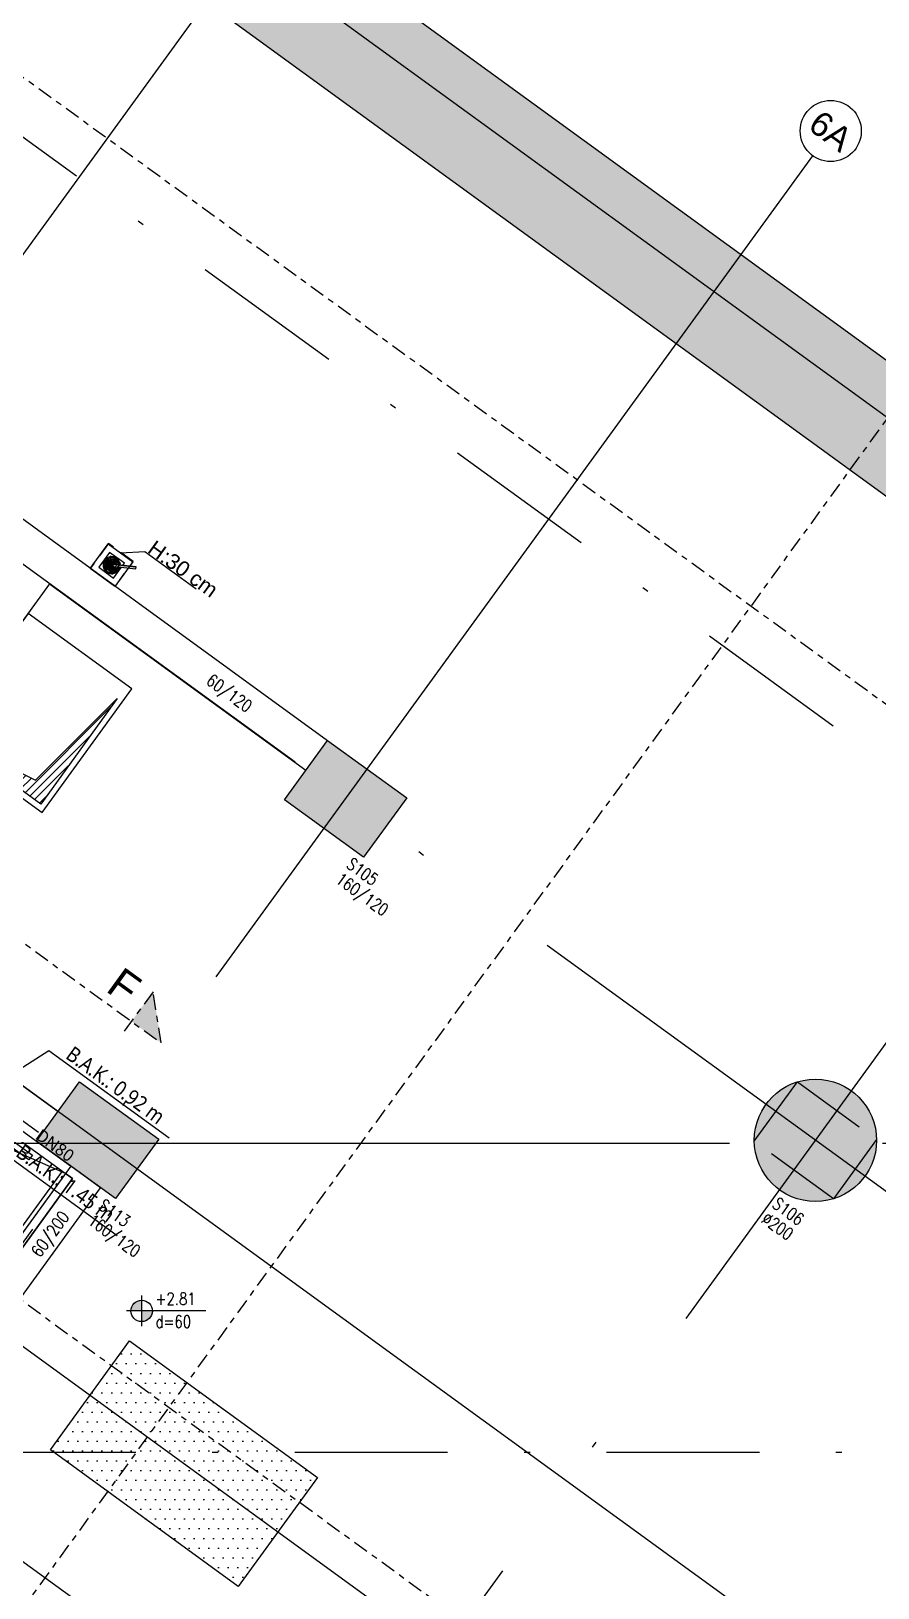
# Model space of a CAD drawing. Header units: millimetres. Extents: x 400408 to 401363, y 4543987 to 4544157.
# Drawn here: x 401034.45 to 401048.3, y 4544109.68 to 4544135.14 of the extents above; entities that cross this region are included whole.
import ezdxf
from ezdxf.enums import TextEntityAlignment as Align

# ---------------------------------------------------------------- set-up
doc = ezdxf.new("R2010")
doc.units = ezdxf.units.MM
for name, pattern in [('AKS', [3, 2.5, -0.25, 0, -0.25]), ('CENTER', [2, 1.25, -0.25, 0.25, -0.25]), ('CIZGI', [0.4, 0.25, -0.15]), ('CONTINU', [0]), ('DASHDOT2', [0.5, 0.25, -0.125, 0, -0.125]), ('HIDDEN', [0.375, 0.25, -0.125])]:
    doc.linetypes.add(name, pattern=pattern)
for name, color, linetype in [('aks prota', 2, 'AKS'), ('altlık_PROTA', 8, 'Continuous'), ('boşluk prota', 2, 'Continuous'), ('boşluk taraması prota', 252, 'Continuous'), ('caks prota', 4, 'Continuous'), ('kesit tarama prota', 252, 'Continuous'), ('kiriş boyutu prota', 6, 'Continuous'), ('kiriş prota', 6, 'Continuous'), ('kolon prota', 1, 'Continuous'), ('kolon tarama prota', 252, 'Continuous'), ('lkolon prota', 4, 'Continuous'), ('merdiven prota', 2, 'Continuous'), ('perde prota', 1, 'Continuous'), ('PRT-AL-TUNEL_EKSENI', 14, 'DASHDOT2'), ('PRT-MI-a_fit_drainage', 10, 'Continuous'), ('skesit prota', 7, 'Continuous'), ('st-s_level (kot)', 6, 'Continuous'), ('st-s_levelmark (kot işareti)', 4, 'Continuous'), ('st_s_ölçü', 4, 'Continuous'), ('taks prota', 7, 'Continuous'), ('temel prota', 6, 'Continuous'), ('tkesit prota', 7, 'Continuous'), ('tkolon prota', 6, 'Continuous')]:
    doc.layers.add(name, color=color, linetype=linetype)
doc.styles.add('Arial', font='Arial.ttf')
doc.styles.add('OLCU', font='romanstw.shx')
doc.styles.add('Segoe UI Light', font='', dxfattribs={"width": 0.9, "height": 200})
doc.styles.add('Segoe UI Light_1', font='', dxfattribs={"height": 200})
doc.styles.add('TAKS', font='Arial Unicode.ttf')
doc.styles.add('TKIRIS', font='romanstw.shx')
doc.styles.add('tkolon', font='romanstw.shx')
doc.styles.get('Segoe UI Light').set_extended_font_data('Segoe UI Light')
doc.styles.get('Segoe UI Light_1').set_extended_font_data('Segoe UI Light')

# ---------------------------------------------------------------- blocks, each defined once
blk = doc.blocks.new('MEKANİK+2.81')
at = {"layer": 'altlık_PROTA'}
blk.add_hatch(color=256, dxfattribs=at).paths.add_polyline_path([(36213, -30314), (36310, -30314), (36288, -30276), (36547, -30126), (36532, -30100), (36273, -30250), (36251, -30211), (36192, -30314)], flags=0)
for p, q in [((36192, -30064), (36500, -29812)), ((36500, -29812), (37535, -29812)), ((35942, -30564), (35942, -30064)), ((35942, -30064), (36442, -30064)), ((36342, -30164), (36042, -30164)), ((36042, -30164), (36042, -30464)), ((36187, -30174), (36187, -30194)), ((36187, -30219), (36187, -30239)), ((36187, -30264), (36187, -30284)), ((36251, -30211), (36192, -30314)), ((36251, -30211), (36192, -30314)), ((36192, -30414), (36192, -30214)), ((36197, -30194), (36197, -30174)), ((36197, -30239), (36197, -30219)), ((36197, -30284), (36197, -30264)), ((36273, -30250), (36251, -30211)), ((36273, -30250), (36251, -30211)), ((36532, -30100), (36273, -30250)), ((36273, -30250), (36532, -30100)), ((36288, -30276), (36547, -30126)), ((36288, -30276), (36547, -30126)), ((36310, -30314), (36288, -30276)), ((36288, -30276), (36310, -30314)), ((36342, -30210), (36342, -30164)), ((36342, -30464), (36342, -30244)), ((36442, -30064), (36442, -30564)), ((36547, -30126), (36532, -30100)), ((36547, -30126), (36532, -30100)), ((36042, -30464), (36342, -30464)), ((36072, -30309), (36052, -30309)), ((36052, -30319), (36072, -30319)), ((36092, -30314), (36192, -30314)), ((36117, -30309), (36097, -30309)), ((36097, -30319), (36117, -30319)), ((36162, -30309), (36142, -30309)), ((36142, -30319), (36162, -30319)), ((36187, -30343), (36187, -30363)), ((36187, -30388), (36187, -30408)), ((36187, -30434), (36187, -30454)), ((36192, -30314), (36310, -30314)), ((36310, -30314), (36192, -30314)), ((36197, -30363), (36197, -30343)), ((36197, -30408), (36197, -30388)), ((36197, -30454), (36197, -30434)), ((36222, -30319), (36242, -30319)), ((36267, -30319), (36287, -30319)), ((36332, -30309), (36312, -30309)), ((36312, -30319), (36332, -30319)), ((36442, -30564), (35942, -30564)), ((39533, -38578), (40025, -37336)), ((40025, -37336), (42455, -37336)), ((40033, -38517), (40677, -38517)), ((40422, -39127), (42708, -39127))]:
    blk.add_line(p, q, dxfattribs=at)
for centre, radius, start, end in [((36192, -30314), 140, 92.0467, 177.9533), ((36192, -30314), 120, 92.388, 177.612), ((36192, -30314), 95, 93.017, 176.983), ((36192, -30314), 75, 93.8226, 176.1774), ((36192, -30314), 59, 60, 180), ((36192, -30314), 50, 95.7392, 174.2608), ((36192, -30314), 30, 99.5941, 170.4059), ((36192, -30284), 29.5, 27.1261, 90), ((36192, -30314), 140, 36.2096, 87.9533), ((36192, -30314), 120, 37.2451, 87.612), ((36192, -30314), 95, 60.008, 86.983), ((36192, -30314), 75, 60.009, 86.1774), ((36192, -30314), 50, 60.0101, 84.2608), ((36192, -30314), 30, 59.9958, 80.4059), ((36192, -30314), 120, 2.388, 22.7634), ((36192, -30314), 140, 2.0467, 23.7946), ((36192, -30314), 140, 182.0467, 267.9533), ((36192, -30314), 120, 182.388, 267.612), ((36192, -30314), 95, 183.017, 266.983), ((36192, -30314), 75, 183.8226, 266.1774), ((36192, -30314), 59, 180, 0), ((36192, -30314), 50, 185.7392, 264.2608), ((36192, -30314), 30, 189.5941, 260.4059), ((36192, -30343), 29.5, 90, 270), ((36192, -30314), 95, 273.017, 356.983), ((36192, -30314), 75, 273.8226, 356.1774), ((36192, -30314), 140, 272.0467, 357.9533), ((36192, -30314), 120, 272.388, 357.612), ((36192, -30314), 50, 275.7392, 354.2608), ((36192, -30314), 30, 279.5941, 350.4059)]:
    blk.add_arc(centre, radius, start, end, dxfattribs=at)
at = {"layer": 'altlık_PROTA', "style": 'Arial'}
blk.add_text('H:30 cm', height=250, dxfattribs=at).set_placement((36523, -29799))
at = {"layer": 'altlık_PROTA', "char_height": 250, "attachment_point": 1, "line_spacing_factor": 1.142579, "style": 'Segoe UI Light'}
for s, insert, width in [('B.A.K.: 0.92 m', (40302, -37029), 2444.47), ('B.A.K.: 1.45 m', (40582, -38804), 2381.63)]:
    blk.add_mtext(s, dxfattribs=dict(at, insert=insert, width=width))
at = {"layer": 'altlık_PROTA', "insert": (40677, -38433), "char_height": 200, "width": 825.74, "attachment_point": 1, "style": 'Segoe UI Light_1'}
blk.add_mtext('DN80', dxfattribs=at)
blk = doc.blocks.new('PLAN_KOT')
at = {"layer": 'st-s_levelmark (kot işareti)'}
h = blk.add_hatch(color=256, dxfattribs=at)
h.paths.add_polyline_path([(0, 17.5, 0.414214), (-17.5, 0), (0, 0)])
h.paths.add_polyline_path([(17.5, 0), (0, 0), (0, -17.5, 0.414214)])
for p, q in [((105, 0), (-25, 0)), ((0, 25), (0, -25))]:
    blk.add_line(p, q, dxfattribs=at)
blk.add_circle((0, 0), 17.5, dxfattribs=at)
at = {"layer": 'st-s_level (kot)', "color": 6, "style": 'OLCU', "width": 0.8}
for tag, p in [('KOT', (22.7, 9.8)), ('DÖŞEME_KALINLIĞI', (22.7, -27.6))]:
    blk.add_attdef(tag, p, '', height=20, dxfattribs=at)
blk = doc.blocks.new('yürüyen mer 2')
at = {"color": 253}
blk.add_lwpolyline([(52651, 3429.1), (52651, 3599.1)], dxfattribs=at)
at = {"layer": 'st_s_ölçü', "color": 252, "ltscale": 0.1}
blk.add_line((53451.2, 3599.1), (53451.2, 3429.1), dxfattribs=at)
for points in [[(52651, 3599.1), (53472.2, 3599.1), (53472.2, 3429.1), (52651, 3429.1)], [(52651, 3591.6), (53396.5, 3591.6), (53396.5, 3581.8), (52651, 3581.8)], [(53349.5, 3599.1), (53349.5, 3591.6)], [(52651, 3571.6), (53349.5, 3571.6), (53349.5, 3581.8)], [(52651, 3529.1), (53109.3, 3571.6), (53109.3, 3456.6), (52651, 3499.1)], [(52651, 3456.6), (53349.5, 3456.6), (53349.5, 3446.3)], [(52651, 3436.6), (53396.5, 3436.6), (53396.5, 3446.3), (52651, 3446.3)], [(53349.5, 3429.1), (53349.5, 3436.6)]]:
    blk.add_lwpolyline(points, dxfattribs=at)
blk = doc.blocks.new('YER SUZGECI_20x20')
at = {"color": 2}
blk.add_lwpolyline([(-20, 0), (0, 0), (0, 20), (-20, 20)], close=True, dxfattribs=at)
for points in [[(0, 20), (-20, 0)], [(-20, 20), (0, 0)]]:
    blk.add_lwpolyline(points, dxfattribs=at)
blk.add_circle((-10, 10), 7, dxfattribs=at)

msp = doc.modelspace()

# ---------------------------------------------------------------- hatches: boundary and pattern name
at = {"layer": 'boşluk taraması prota', "ltscale": 2}
h = msp.add_hatch(dxfattribs=at)
h.set_pattern_fill('ANSI31', color=256, scale=0.03, style=0)
h.set_pattern_definition([(45, (400364.77121, 4543674.14872), (-0.067351921, 0.067351921), [])])
h.paths.add_polyline_path([(401034.523, 4544122.887), (401036.017, 4544124.441), (401034.61, 4544122.497), (401033.074, 4544123.613)])
at = {"layer": 'kesit tarama prota'}
h = msp.add_hatch(color=256, dxfattribs=at)
h.dxf.hatch_style = 1
h.paths.add_polyline_path([(401036.448, 4544119.429), (401036.58, 4544118.591), (401036.095, 4544118.944)])
at = {"layer": 'kolon tarama prota'}
h = msp.add_hatch(color=256, dxfattribs=at)
h.dxf.hatch_style = 1
h.paths.add_polyline_path([(401031.098, 4544091.798), (401018.362, 4544101.048), (401005.161, 4544101.048), (401005.161, 4544110.643), (400991.077, 4544120.876), (401014.059, 4544152.508), (401097.619, 4544091.798), (401069.952, 4544091.798), (401073.028, 4544089.563), (401073.708, 4544089.563), (401073.385, 4544089.798), (401103.435, 4544089.798), (401013.499, 4544155.14), (400988.401, 4544120.595), (401003.461, 4544109.653), (401003.461, 4544099.348), (401017.639, 4544099.348), (401030.789, 4544089.798), (401060.829, 4544089.798), (401061.152, 4544089.563), (401061.833, 4544089.563), (401058.757, 4544091.798), (401055.594, 4544091.798), (401055.594, 4544094.598), (401052.974, 4544094.598), (401052.974, 4544094.298), (401055.294, 4544094.298), (401055.294, 4544091.798)])
h = msp.add_hatch(color=256, dxfattribs=at)
h.dxf.hatch_style = 1
h.paths.add_polyline_path([(401039.302, 4544123.538), (401040.596, 4544122.598), (401039.891, 4544121.627), (401038.597, 4544122.567)])
h = msp.add_hatch(color=256, dxfattribs=at)
h.dxf.hatch_style = 1
h.paths.add_polyline_path([(401035.246, 4544117.956), (401036.541, 4544117.015), (401035.835, 4544116.045), (401034.541, 4544116.985)])
h = msp.add_hatch(color=256, dxfattribs=at)
h.dxf.hatch_style = 1
edge = h.paths.add_edge_path()
edge.add_arc((401047.282, 4544116.998), 1, 0, 360)
h = msp.add_hatch(dxfattribs=at)
h.set_pattern_fill('DOTS', color=2, scale=0.1)
h.set_pattern_definition([(0, (400251.06962, 4543680.43519), (0.079375, 0.15875), [0, -0.15875])])
h.paths.add_polyline_path([(401039.135, 4544111.484), (401036.061, 4544113.718), (401034.768, 4544111.938), (401037.842, 4544109.704)])

# ---------------------------------------------------------------- linework, layer by layer
at = {"layer": 'aks prota', "ltscale": 10}
for p, q in [((401104.911, 4544087.798), (401010.311, 4544156.529)), ((401087.473, 4544087.798), (401004.286, 4544148.237)), ((401075.734, 4544087.798), (401000.23, 4544142.655)), ((401069.865, 4544087.798), (400998.202, 4544139.864)), ((401012.102, 4544100.903), (401039.552, 4544138.684)), ((401019.788, 4544095.319), (401047.238, 4544133.1)), ((401027.474, 4544089.735), (401054.923, 4544127.516)), ((401106.078, 4544116.948), (400982.665, 4544116.948))]:
    msp.add_line(p, q, dxfattribs=at)
at = {"layer": 'boşluk prota', "ltscale": 0.05}
msp.add_lwpolyline([(401034.523, 4544122.887), (401035.859, 4544124.222), (401034.61, 4544122.497), (401033.074, 4544123.613)], close=True, dxfattribs=at)
at = {"layer": 'caks prota', "ltscale": 0.05}
msp.add_circle((401047.532, 4544133.504), 0.5, dxfattribs=at)
at = {"layer": 'kiriş prota'}
msp.add_line((401021.229, 4544126.656), (401035.1, 4544116.579), dxfattribs=at)
for points in [[(401032.911, 4544128.182), (401039.302, 4544123.538)], [(401034.756, 4544126.1), (401030.7, 4544120.517)], [(401034.756, 4544126.1), (401038.949, 4544123.053)], [(401035.104, 4544116.576), (401034.017, 4544115.079), (401031.319, 4544117.039), (401030.144, 4544115.423), (401032.844, 4544113.466), (401031.754, 4544111.965), (401017.889, 4544122.038)], [(401028.15, 4544121.629), (401034.541, 4544116.985)], [(401030.7, 4544120.517), (401034.894, 4544117.47)], [(401037.205, 4544108.004), (401032.239, 4544111.612), (401035.589, 4544116.223), (401035.104, 4544116.576), (401031.754, 4544111.965), (401024.799, 4544117.017)]]:
    msp.add_lwpolyline(points, dxfattribs=at)
msp.add_lwpolyline([(401032.933, 4544123.592), (401034.632, 4544122.357), (401036.102, 4544124.38), (401034.403, 4544125.614)], close=True, dxfattribs=at)
at = {"layer": 'kolon prota', "color": 1}
for points in [[(401039.302, 4544123.538), (401040.596, 4544122.598), (401039.891, 4544121.627), (401038.597, 4544122.567)], [(401035.246, 4544117.956), (401036.541, 4544117.015), (401035.835, 4544116.045), (401034.541, 4544116.985)]]:
    msp.add_lwpolyline(points, close=True, dxfattribs=at)
at = {"layer": 'kolon prota', "color": 5, "linetype": 'HIDDEN', "ltscale": 5}
msp.add_lwpolyline([(401046.988, 4544117.954), (401048.282, 4544117.014), (401047.577, 4544116.043), (401046.282, 4544116.983)], close=True, dxfattribs=at)
at = {"layer": 'kolon prota', "color": 1}
msp.add_circle((401047.282, 4544116.998), 1, dxfattribs=at)
at = {"layer": 'merdiven prota', "color": 4}
msp.add_line((401035.013, 4544116.457), (401028.197, 4544119.462), dxfattribs=at)
at = {"layer": 'merdiven prota', "linetype": 'HIDDEN', "ltscale": 10}
msp.add_lwpolyline([(401033.972, 4544115.111), (401034.131, 4544114.996), (401035.13, 4544116.372), (401035.013, 4544116.457)], dxfattribs=at)
at = {"layer": 'perde prota'}
for points in [[(401069.952, 4544091.798), (401073.028, 4544089.563), (401073.708, 4544089.563), (401073.385, 4544089.798), (401103.435, 4544089.798), (401013.499, 4544155.14), (400988.401, 4544120.595), (401003.461, 4544109.653), (401003.461, 4544099.348), (401017.639, 4544099.348), (401030.789, 4544089.798), (401060.829, 4544089.798), (401061.152, 4544089.563), (401061.833, 4544089.563), (401058.757, 4544091.798)], [(401069.952, 4544091.798), (401097.619, 4544091.798), (401014.059, 4544152.508), (400991.077, 4544120.876), (401005.161, 4544110.643), (401005.161, 4544101.048), (401018.362, 4544101.048), (401031.098, 4544091.798), (401055.294, 4544091.798)]]:
    msp.add_lwpolyline(points, dxfattribs=at)
at = {"layer": 'PRT-AL-TUNEL_EKSENI', "ltscale": 10}
for p, q in [((401097.085, 4544087.798), (401007.607, 4544152.808)), ((400982.665, 4544111.898), (401106.078, 4544111.898))]:
    msp.add_line(p, q, dxfattribs=at)
at = {"layer": 'PRT-MI-a_fit_drainage', "color": 2, "linetype": 'CIZGI'}
msp.add_lwpolyline([(401036.125, 4544126.465), (401035.72, 4544126.758), (401035.426, 4544126.354), (401035.831, 4544126.06)], close=True, dxfattribs=at)
at = {"layer": 'skesit prota', "linetype": 'CENTER', "ltscale": 0.2}
for p, q in [((401036.448, 4544119.429), (401035.919, 4544118.701)), ((401036.58, 4544118.591), (401036.448, 4544119.429))]:
    msp.add_line(p, q, dxfattribs=at)
for points in [[(401006.547, 4544154.566), (401102.576, 4544084.797)], [(400999.816, 4544145.302), (401036.58, 4544118.591)], [(400997.026, 4544141.462), (401045.346, 4544106.356)], [(400997.026, 4544141.462), (401045.346, 4544106.356)], [(401053.493, 4544135.738), (401021.53, 4544091.745)]]:
    msp.add_lwpolyline(points, dxfattribs=at)
at = {"layer": 'temel prota'}
msp.add_lwpolyline([(401036.061, 4544113.718), (401039.135, 4544111.484), (401037.842, 4544109.704), (401034.768, 4544111.938)], close=True, dxfattribs=at)

# ---------------------------------------------------------------- block references
at = {"xscale": 0.001, "yscale": 0.001, "zscale": 0.001, "rotation": 323.9999999999613}
msp.add_blockref('MEKANİK+2.81', (401024.308, 4544172.2), dxfattribs=at)
at = {"layer": 'PRT-MI-a_fit_drainage', "color": 2, "xscale": 0.01, "yscale": 0.01, "zscale": 0.01, "rotation": 144.0000000000069}
msp.add_blockref('YER SUZGECI_20x20', (401035.753, 4544126.549), dxfattribs=at)
at = {"layer": 'st-s_level (kot)', "linetype": 'CONTINU', "ltscale": 0.1, "xscale": 0.01, "yscale": 0.01, "zscale": 0.01}
msp.add_blockref('PLAN_KOT', (401036.261, 4544114.209), dxfattribs=at).add_auto_attribs({'KOT': '+2.81', 'DÖŞEME_KALINLIĞI': 'd=60'})
at = {"layer": 'st_s_ölçü', "linetype": 'CONTINU', "xscale": 0.01, "yscale": 0.01, "zscale": 0.01, "rotation": 324.0000000000581}
msp.add_blockref('yürüyen mer 2', (400581.376, 4544401.556), dxfattribs=at)

# ---------------------------------------------------------------- texts
at = {"layer": 'kiriş boyutu prota', "ltscale": 0.05, "style": 'TKIRIS', "width": 0.8}
for s, rotation, p in [('60/120', 324, (401038.035, 4544124.066)), ('60/200', 54, (401035.01, 4544115.804))]:
    msp.add_text(s, height=0.2, rotation=rotation, dxfattribs=at).set_placement(p, align=Align.MIDDLE_RIGHT)
at = {"layer": 'lkolon prota', "style": 'tkolon', "width": 0.8}
for s, p in [('160/120', (401039.417, 4544121.228)), ('160/120', (401035.361, 4544115.646)), ('%%C200', (401046.382, 4544115.674))]:
    msp.add_text(s, height=0.2, rotation=324, dxfattribs=at).set_placement(p)
at = {"layer": 'taks prota', "style": 'TAKS'}
msp.add_text('6A', height=0.4, rotation=323.5052, dxfattribs=at).set_placement((401047.532, 4544133.504), align=Align.MIDDLE_CENTER)
at = {"layer": 'tkesit prota', "style": 'Arial'}
msp.add_text('F', height=0.5, rotation=324, dxfattribs=at).set_placement((401035.656, 4544119.448))
at = {"layer": 'tkolon prota', "style": 'tkolon', "width": 0.8}
for s, p in [('S105', (401039.593, 4544121.471)), ('S113', (401035.537, 4544115.889)), ('S106', (401046.558, 4544115.916))]:
    msp.add_text(s, height=0.2, rotation=324, dxfattribs=at).set_placement(p)

doc.saveas('drawing.dxf')
